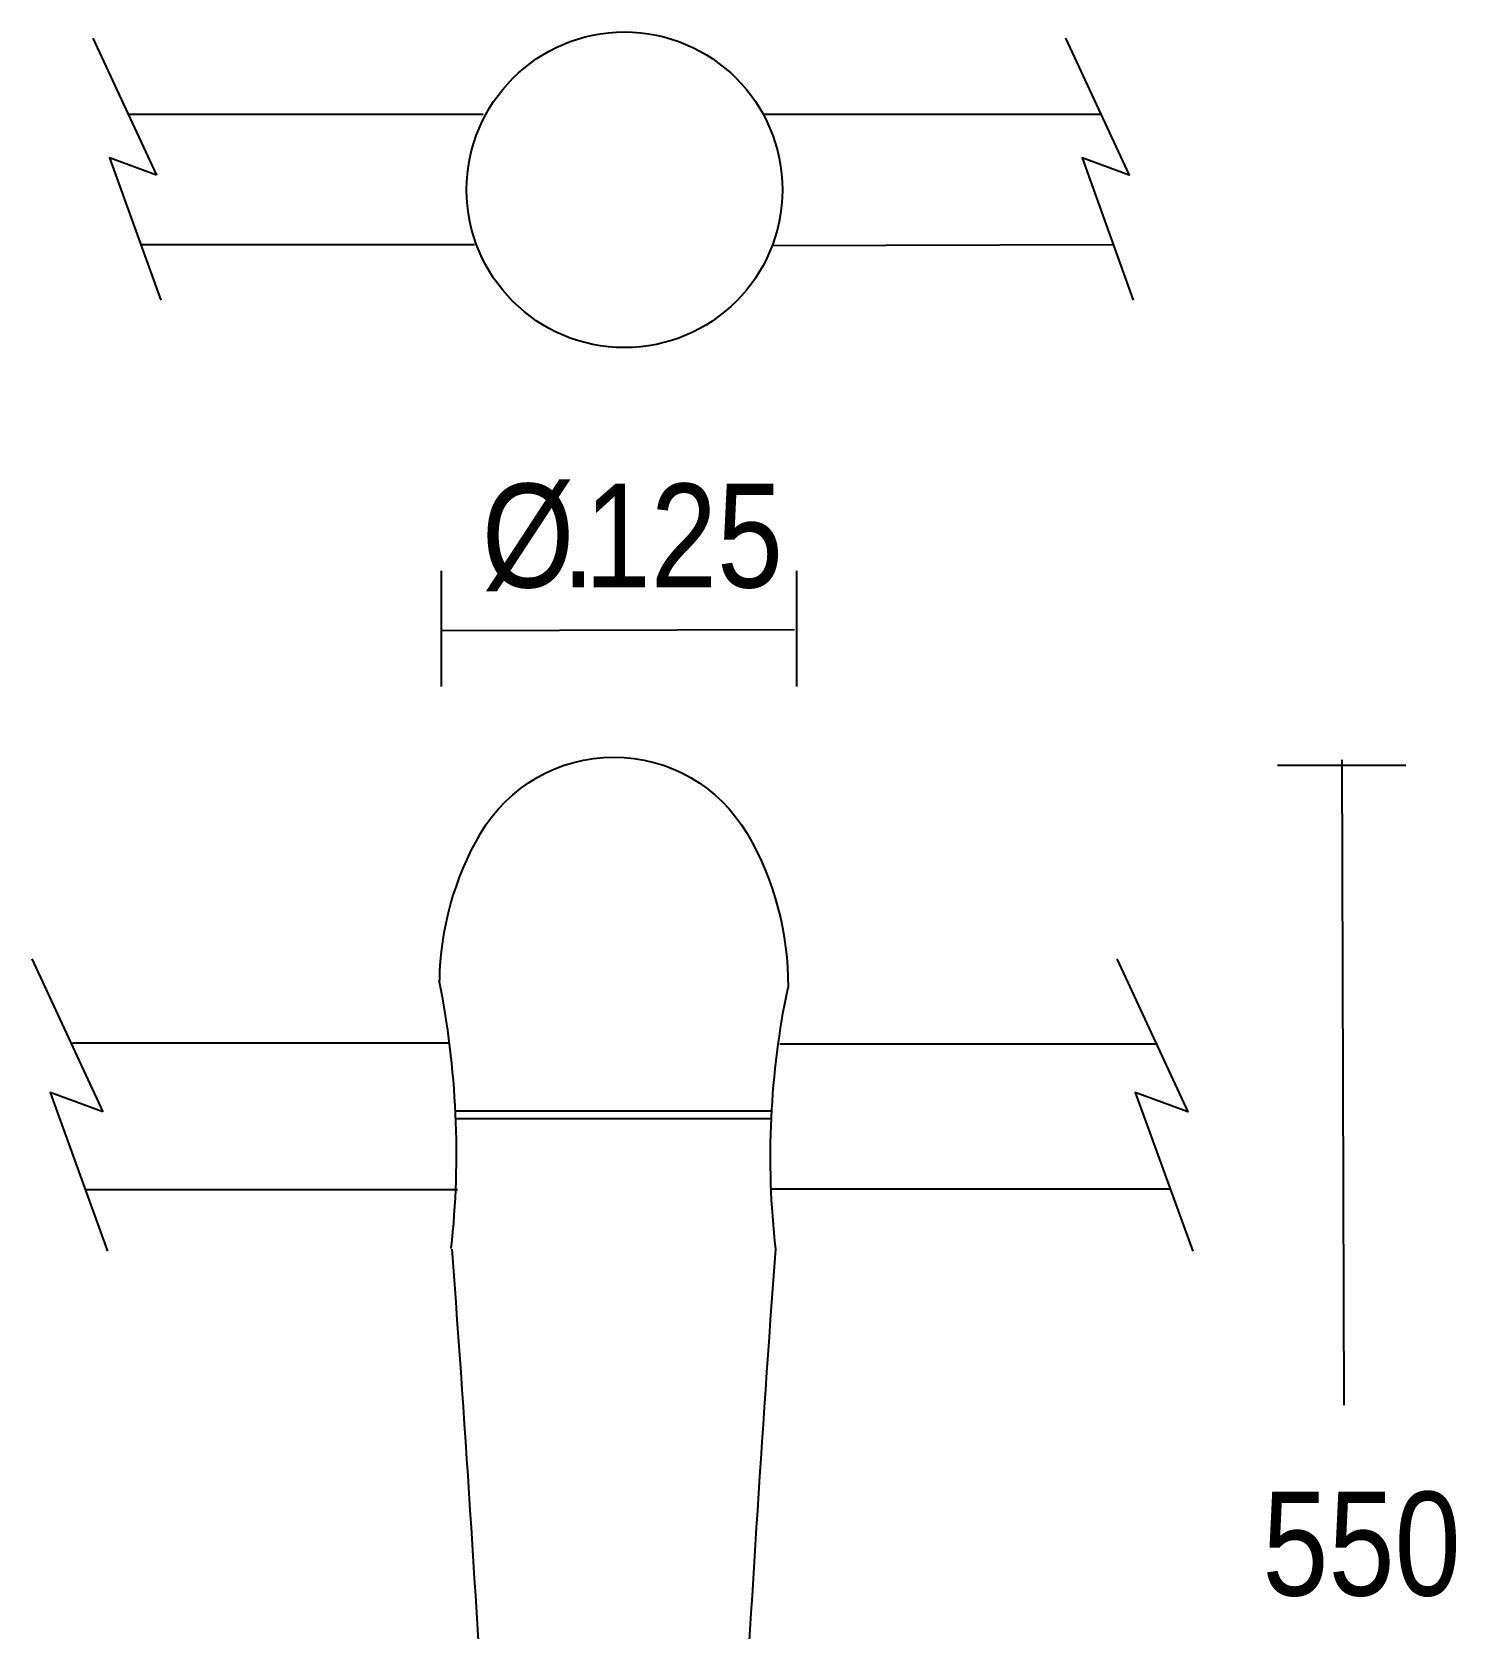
# Model space of a CAD drawing. Extents: x 2 to 109, y 5 to 225.
# Drawn here: x 7.9 to 108.7, y 112.1 to 225 of the extents above; entities that cross this region are included whole.
import ezdxf

# ---------------------------------------------------------------- set-up
doc = ezdxf.new("R2010")
doc.units = 0
doc.layers.add('LIVELLO_1', color=160, linetype='Continuous')
doc.styles.add('STD', font='txt')

# ---------------------------------------------------------------- blocks, each defined once
blk = doc.blocks.new('AI9-BLK1')
at = {"layer": 'LIVELLO_1', "color": 7}
for p, q in [((-42.65, 110.6), (-38.15, 100.9)), ((-40.07, 105.21), (-15.03, 105.21)), ((4.78, 105.21), (28.75, 105.21)), ((-39.25, 95.99), (-15.64, 95.99)), ((5.41, 95.93), (29.57, 95.99)), ((-18, 72.89), (-18, 64.71)), ((7.14, 72.89), (7.14, 64.71)), ((-17.96, 68.66), (7, 68.74)), ((41.18, 59.14), (50.25, 59.14)), ((45.88, 13.83), (45.75, 59.52)), ((-46.96, 45.44), (-41.95, 34.61)), ((-44.08, 39.48), (-17.48, 39.48)), ((5.95, 39.42), (32.69, 39.42)), ((-17, 34.68), (5.43, 34.68)), ((-16.97, 34.13), (5.4, 34.13)), ((-43.17, 29.11), (-16.85, 29.11)), ((5.42, 29.14), (33.6, 29.14))]:
    blk.add_line(p, q, dxfattribs=at)
for points in [[(26.17, 110.6), (30.67, 100.9), (27.34, 102.12), (30.97, 92.06)], [(-38.15, 100.9), (-41.48, 102.12), (-37.85, 92.06)], [(29.81, 45.44), (34.82, 34.61), (31.11, 35.97), (35.17, 24.74)], [(-41.95, 34.61), (-45.66, 35.97), (-41.61, 24.74)]]:
    blk.add_lwpolyline(points, dxfattribs=at)
blk.add_circle((-5.03, 99.86), 11.17, dxfattribs=at)
blk.add_open_spline([(-15.22, 54.29), (-13.25, 57.65), (-9.67, 59.71), (-5.79, 59.71), (-1.91, 59.71), (1.68, 57.65), (3.64, 54.29)], degree=3, knots=[0, 0, 0, 0, 1, 1, 1, 2, 2, 2, 2], dxfattribs=at)
for points in [[(-18.11, 43.9), (-18.06, 47.56), (-17.06, 51.13), (-15.22, 54.29)], [(3.64, 54.29), (5.57, 50.99), (6.57, 47.23), (6.54, 43.4)], [(-18.17, 43.93), (-16.91, 37.65), (-16.62, 31.28), (-17.31, 24.92)], [(5.67, 24.88), (4.97, 31.08), (5.26, 37.3), (6.54, 43.4)], [(-17.25, 24.88), (-15.27, -1.86), (-13.95, -26.47), (-13.2, -51.22)], [(1.67, -51.23), (2.41, -26.45), (3.69, -1.9), (5.67, 24.88)]]:
    blk.add_open_spline(points, degree=3, dxfattribs=at)
at = {"layer": 'LIVELLO_1', "color": 7, "char_height": 7.3448, "attachment_point": 1, "style": 'STD'}
for s, insert in [('\\fArial Narrow|b0|i0;\\H7.3448;\\C7;Ø', (-15.13, 79.06)), ('\\fArial Narrow|b0|i0;\\H7.3448;\\C7;125', (-7.85, 79.06)), ('\\fArial Narrow|b0|i0;\\H7.3448;\\C7;.', (-9.46, 79.06)), ('\\fArial Narrow|b0|i0;\\H7.3448;\\C7;550', (40.1, 7.71))]:
    blk.add_mtext(s, dxfattribs=dict(at, insert=insert))

msp = doc.modelspace()

# ---------------------------------------------------------------- block references
at = {"layer": 'LIVELLO_1', "color": 7}
msp.add_blockref('AI9-BLK1', (54.846781, 113.988736), dxfattribs=at)

doc.saveas('drawing.dxf')
